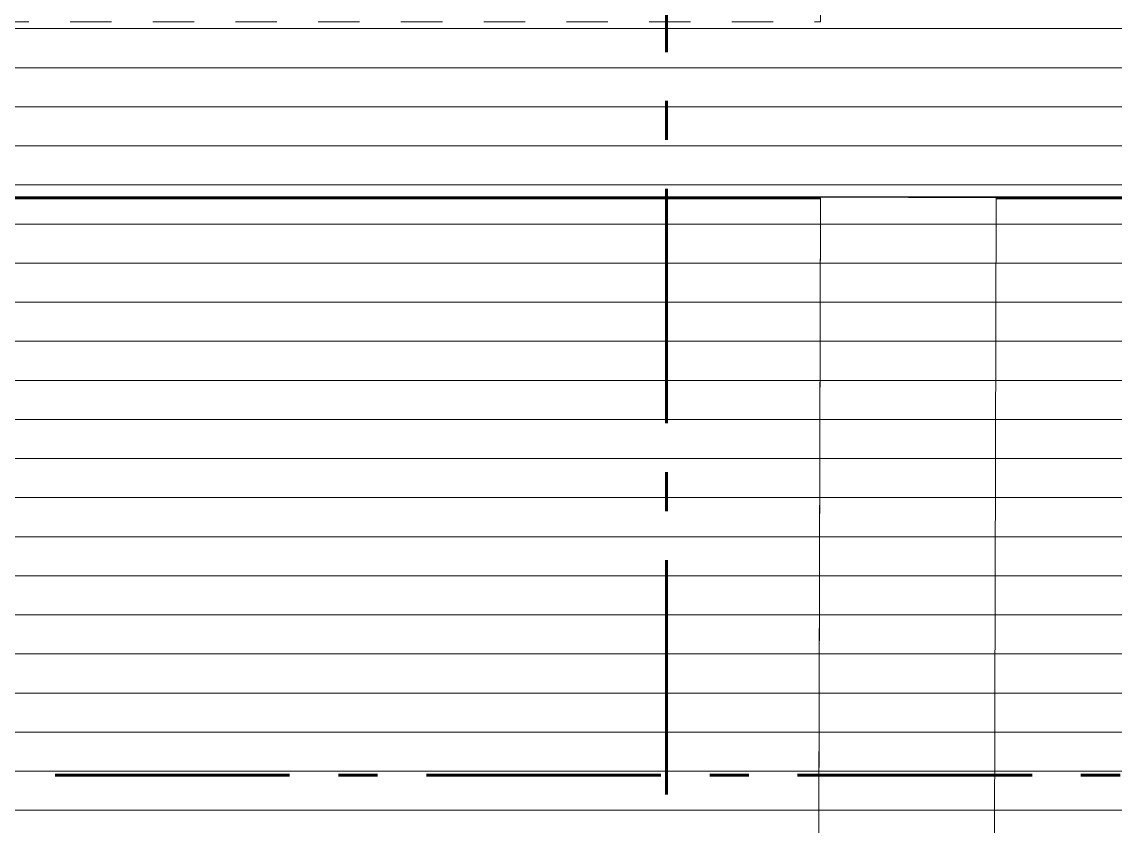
# Model space of a CAD drawing. Header units: metres. Extents: x 48 to 635, y -15 to 39.
# Drawn here: x 62.695 to 65.493, y 15.915 to 17.972 of the extents above; entities that cross this region are included whole.
import ezdxf

# ---------------------------------------------------------------- set-up
doc = ezdxf.new("R2010")
doc.units = ezdxf.units.M
doc.header["$MEASUREMENT"] = 0
for name, pattern in [('Dashed', [0.211667, 0.105833, -0.105833]), ('Linea punta', [0.85, 0.6, -0.125, 0, -0.125]), ('Wipeout_Contour', [1, 0, -1])]:
    doc.linetypes.add(name, pattern=pattern)
for name, color, linetype in [('Interior - Furniture', 7, 'Continuous'), ('Marker - Section', 7, 'Continuous'), ('Shell - Roof', 7, 'Continuous'), ('Structural - Bearing', 7, 'Continuous')]:
    doc.layers.add(name, color=color, linetype=linetype)

# ---------------------------------------------------------------- blocks, each defined once
blk = doc.blocks.new('*X19')
at = {"layer": 'Shell - Roof', "color": 23, "linetype": 'Continuous', "lineweight": 13, "true_color": 0xbf8080}
for p, q in [((62.7844, 17.9551), (62.5382, 17.9551)), ((62.7844, 17.9551), (62.5382, 17.9551)), ((63.0306, 17.9551), (62.7844, 17.9551)), ((63.0306, 17.9551), (62.7844, 17.9551)), ((63.2768, 17.9551), (63.0306, 17.9551)), ((63.2768, 17.9551), (63.0306, 17.9551)), ((63.523, 17.9551), (63.2768, 17.9551)), ((63.523, 17.9551), (63.2768, 17.9551)), ((63.7692, 17.9551), (63.523, 17.9551)), ((63.7692, 17.9551), (63.523, 17.9551)), ((64.0154, 17.9551), (63.7692, 17.9551)), ((64.0154, 17.9551), (63.7692, 17.9551)), ((64.2616, 17.9551), (64.0154, 17.9551)), ((64.2616, 17.9551), (64.0154, 17.9551)), ((64.5078, 17.9551), (64.2616, 17.9551)), ((64.5078, 17.9551), (64.2616, 17.9551)), ((64.754, 17.9551), (64.5078, 17.9551)), ((64.754, 17.9551), (64.5078, 17.9551)), ((65.0002, 17.9551), (64.754, 17.9551)), ((65.0002, 17.9551), (64.754, 17.9551)), ((65.2464, 17.9551), (65.0002, 17.9551)), ((65.2464, 17.9551), (65.0002, 17.9551)), ((65.4926, 17.9551), (65.2464, 17.9551)), ((65.4926, 17.9551), (65.2464, 17.9551)), ((65.7388, 17.9551), (65.4926, 17.9551)), ((65.7388, 17.9551), (65.4926, 17.9551)), ((62.7844, 17.8551), (62.5382, 17.8551)), ((62.7844, 17.8551), (62.5382, 17.8551)), ((63.0306, 17.8551), (62.7844, 17.8551)), ((63.0306, 17.8551), (62.7844, 17.8551)), ((63.2768, 17.8551), (63.0306, 17.8551)), ((63.2768, 17.8551), (63.0306, 17.8551)), ((63.523, 17.8551), (63.2768, 17.8551)), ((63.523, 17.8551), (63.2768, 17.8551)), ((63.7692, 17.8551), (63.523, 17.8551)), ((63.7692, 17.8551), (63.523, 17.8551)), ((64.0154, 17.8551), (63.7692, 17.8551)), ((64.0154, 17.8551), (63.7692, 17.8551)), ((64.2616, 17.8551), (64.0154, 17.8551)), ((64.2616, 17.8551), (64.0154, 17.8551)), ((64.5078, 17.8551), (64.2616, 17.8551)), ((64.5078, 17.8551), (64.2616, 17.8551)), ((64.754, 17.8551), (64.5078, 17.8551)), ((64.754, 17.8551), (64.5078, 17.8551)), ((65.0002, 17.8551), (64.754, 17.8551)), ((65.0002, 17.8551), (64.754, 17.8551)), ((65.2464, 17.8551), (65.0002, 17.8551)), ((65.2464, 17.8551), (65.0002, 17.8551)), ((65.4926, 17.8551), (65.2464, 17.8551)), ((65.4926, 17.8551), (65.2464, 17.8551)), ((65.7388, 17.8551), (65.4926, 17.8551)), ((65.7388, 17.8551), (65.4926, 17.8551)), ((62.7844, 17.7551), (62.5382, 17.7551)), ((62.7844, 17.7551), (62.5382, 17.7551)), ((63.0306, 17.7551), (62.7844, 17.7551)), ((63.0306, 17.7551), (62.7844, 17.7551)), ((63.2768, 17.7551), (63.0306, 17.7551)), ((63.2768, 17.7551), (63.0306, 17.7551)), ((63.523, 17.7551), (63.2768, 17.7551)), ((63.523, 17.7551), (63.2768, 17.7551)), ((63.7692, 17.7551), (63.523, 17.7551)), ((63.7692, 17.7551), (63.523, 17.7551)), ((64.0154, 17.7551), (63.7692, 17.7551)), ((64.0154, 17.7551), (63.7692, 17.7551)), ((64.2616, 17.7551), (64.0154, 17.7551)), ((64.2616, 17.7551), (64.0154, 17.7551)), ((64.5078, 17.7551), (64.2616, 17.7551)), ((64.5078, 17.7551), (64.2616, 17.7551)), ((64.754, 17.7551), (64.5078, 17.7551)), ((64.754, 17.7551), (64.5078, 17.7551)), ((65.0002, 17.7551), (64.754, 17.7551)), ((65.0002, 17.7551), (64.754, 17.7551)), ((65.2464, 17.7551), (65.0002, 17.7551)), ((65.2464, 17.7551), (65.0002, 17.7551)), ((65.4926, 17.7551), (65.2464, 17.7551)), ((65.4926, 17.7551), (65.2464, 17.7551)), ((65.7388, 17.7551), (65.4926, 17.7551)), ((65.7388, 17.7551), (65.4926, 17.7551)), ((62.7844, 17.6551), (62.5382, 17.6551)), ((62.7844, 17.6551), (62.5382, 17.6551)), ((63.0306, 17.6551), (62.7844, 17.6551)), ((63.0306, 17.6551), (62.7844, 17.6551)), ((63.2768, 17.6551), (63.0306, 17.6551)), ((63.2768, 17.6551), (63.0306, 17.6551)), ((63.523, 17.6551), (63.2768, 17.6551)), ((63.523, 17.6551), (63.2768, 17.6551)), ((63.7692, 17.6551), (63.523, 17.6551)), ((63.7692, 17.6551), (63.523, 17.6551)), ((64.0154, 17.6551), (63.7692, 17.6551)), ((64.0154, 17.6551), (63.7692, 17.6551)), ((64.2616, 17.6551), (64.0154, 17.6551)), ((64.2616, 17.6551), (64.0154, 17.6551)), ((64.5078, 17.6551), (64.2616, 17.6551)), ((64.5078, 17.6551), (64.2616, 17.6551)), ((64.754, 17.6551), (64.5078, 17.6551)), ((64.754, 17.6551), (64.5078, 17.6551)), ((65.0002, 17.6551), (64.754, 17.6551)), ((65.0002, 17.6551), (64.754, 17.6551)), ((65.2464, 17.6551), (65.0002, 17.6551)), ((65.2464, 17.6551), (65.0002, 17.6551)), ((65.4926, 17.6551), (65.2464, 17.6551)), ((65.4926, 17.6551), (65.2464, 17.6551)), ((65.7388, 17.6551), (65.4926, 17.6551)), ((65.7388, 17.6551), (65.4926, 17.6551)), ((62.7844, 17.5551), (62.5382, 17.5551)), ((62.7844, 17.5551), (62.5382, 17.5551)), ((63.0306, 17.5551), (62.7844, 17.5551)), ((63.0306, 17.5551), (62.7844, 17.5551)), ((63.2768, 17.5551), (63.0306, 17.5551)), ((63.2768, 17.5551), (63.0306, 17.5551)), ((63.523, 17.5551), (63.2768, 17.5551)), ((63.523, 17.5551), (63.2768, 17.5551)), ((63.7692, 17.5551), (63.523, 17.5551)), ((63.7692, 17.5551), (63.523, 17.5551)), ((64.0154, 17.5551), (63.7692, 17.5551)), ((64.0154, 17.5551), (63.7692, 17.5551)), ((64.2616, 17.5551), (64.0154, 17.5551)), ((64.2616, 17.5551), (64.0154, 17.5551)), ((64.5078, 17.5551), (64.2616, 17.5551)), ((64.5078, 17.5551), (64.2616, 17.5551)), ((64.754, 17.5551), (64.5078, 17.5551)), ((64.754, 17.5551), (64.5078, 17.5551)), ((65.0002, 17.5551), (64.754, 17.5551)), ((65.0002, 17.5551), (64.754, 17.5551)), ((65.2464, 17.5551), (65.0002, 17.5551)), ((65.2464, 17.5551), (65.0002, 17.5551)), ((65.4926, 17.5551), (65.2464, 17.5551)), ((65.4926, 17.5551), (65.2464, 17.5551)), ((65.7388, 17.5551), (65.4926, 17.5551)), ((65.7388, 17.5551), (65.4926, 17.5551)), ((62.7844, 17.4551), (62.5382, 17.4551)), ((62.7844, 17.4551), (62.5382, 17.4551)), ((63.0306, 17.4551), (62.7844, 17.4551)), ((63.0306, 17.4551), (62.7844, 17.4551)), ((63.2768, 17.4551), (63.0306, 17.4551)), ((63.2768, 17.4551), (63.0306, 17.4551)), ((63.523, 17.4551), (63.2768, 17.4551)), ((63.523, 17.4551), (63.2768, 17.4551)), ((63.7692, 17.4551), (63.523, 17.4551)), ((63.7692, 17.4551), (63.523, 17.4551)), ((64.0154, 17.4551), (63.7692, 17.4551)), ((64.0154, 17.4551), (63.7692, 17.4551)), ((64.2616, 17.4551), (64.0154, 17.4551)), ((64.2616, 17.4551), (64.0154, 17.4551)), ((64.5078, 17.4551), (64.2616, 17.4551)), ((64.5078, 17.4551), (64.2616, 17.4551)), ((64.754, 17.4551), (64.5078, 17.4551)), ((64.754, 17.4551), (64.5078, 17.4551)), ((65.0002, 17.4551), (64.754, 17.4551)), ((65.0002, 17.4551), (64.754, 17.4551)), ((65.2464, 17.4551), (65.0002, 17.4551)), ((65.2464, 17.4551), (65.0002, 17.4551)), ((65.4926, 17.4551), (65.2464, 17.4551)), ((65.4926, 17.4551), (65.2464, 17.4551)), ((65.7388, 17.4551), (65.4926, 17.4551)), ((65.7388, 17.4551), (65.4926, 17.4551)), ((62.7844, 17.3551), (62.5382, 17.3551)), ((62.7844, 17.3551), (62.5382, 17.3551)), ((63.0306, 17.3551), (62.7844, 17.3551)), ((63.0306, 17.3551), (62.7844, 17.3551)), ((63.2768, 17.3551), (63.0306, 17.3551)), ((63.2768, 17.3551), (63.0306, 17.3551)), ((63.523, 17.3551), (63.2768, 17.3551)), ((63.523, 17.3551), (63.2768, 17.3551)), ((63.7692, 17.3551), (63.523, 17.3551)), ((63.7692, 17.3551), (63.523, 17.3551)), ((64.0154, 17.3551), (63.7692, 17.3551)), ((64.0154, 17.3551), (63.7692, 17.3551)), ((64.2616, 17.3551), (64.0154, 17.3551)), ((64.2616, 17.3551), (64.0154, 17.3551)), ((64.5078, 17.3551), (64.2616, 17.3551)), ((64.5078, 17.3551), (64.2616, 17.3551)), ((64.754, 17.3551), (64.5078, 17.3551)), ((64.754, 17.3551), (64.5078, 17.3551)), ((65.0002, 17.3551), (64.754, 17.3551)), ((65.0002, 17.3551), (64.754, 17.3551)), ((65.2464, 17.3551), (65.0002, 17.3551)), ((65.2464, 17.3551), (65.0002, 17.3551)), ((65.4926, 17.3551), (65.2464, 17.3551)), ((65.4926, 17.3551), (65.2464, 17.3551)), ((65.7388, 17.3551), (65.4926, 17.3551)), ((65.7388, 17.3551), (65.4926, 17.3551)), ((62.7844, 17.2551), (62.5382, 17.2551)), ((62.7844, 17.2551), (62.5382, 17.2551)), ((63.0306, 17.2551), (62.7844, 17.2551)), ((63.0306, 17.2551), (62.7844, 17.2551)), ((63.2768, 17.2551), (63.0306, 17.2551)), ((63.2768, 17.2551), (63.0306, 17.2551)), ((63.523, 17.2551), (63.2768, 17.2551)), ((63.523, 17.2551), (63.2768, 17.2551)), ((63.7692, 17.2551), (63.523, 17.2551)), ((63.7692, 17.2551), (63.523, 17.2551)), ((64.0154, 17.2551), (63.7692, 17.2551)), ((64.0154, 17.2551), (63.7692, 17.2551)), ((64.2616, 17.2551), (64.0154, 17.2551)), ((64.2616, 17.2551), (64.0154, 17.2551)), ((64.5078, 17.2551), (64.2616, 17.2551)), ((64.5078, 17.2551), (64.2616, 17.2551)), ((64.754, 17.2551), (64.5078, 17.2551)), ((64.754, 17.2551), (64.5078, 17.2551)), ((65.0002, 17.2551), (64.754, 17.2551)), ((65.0002, 17.2551), (64.754, 17.2551)), ((65.2464, 17.2551), (65.0002, 17.2551)), ((65.2464, 17.2551), (65.0002, 17.2551)), ((65.4926, 17.2551), (65.2464, 17.2551)), ((65.4926, 17.2551), (65.2464, 17.2551)), ((65.7388, 17.2551), (65.4926, 17.2551)), ((65.7388, 17.2551), (65.4926, 17.2551)), ((62.7844, 17.1551), (62.5382, 17.1551)), ((62.7844, 17.1551), (62.5382, 17.1551)), ((63.0306, 17.1551), (62.7844, 17.1551)), ((63.0306, 17.1551), (62.7844, 17.1551)), ((63.2768, 17.1551), (63.0306, 17.1551)), ((63.2768, 17.1551), (63.0306, 17.1551)), ((63.523, 17.1551), (63.2768, 17.1551)), ((63.523, 17.1551), (63.2768, 17.1551)), ((63.7692, 17.1551), (63.523, 17.1551)), ((63.7692, 17.1551), (63.523, 17.1551)), ((64.0154, 17.1551), (63.7692, 17.1551)), ((64.0154, 17.1551), (63.7692, 17.1551)), ((64.2616, 17.1551), (64.0154, 17.1551)), ((64.2616, 17.1551), (64.0154, 17.1551)), ((64.5078, 17.1551), (64.2616, 17.1551)), ((64.5078, 17.1551), (64.2616, 17.1551)), ((64.754, 17.1551), (64.5078, 17.1551)), ((64.754, 17.1551), (64.5078, 17.1551)), ((65.0002, 17.1551), (64.754, 17.1551)), ((65.0002, 17.1551), (64.754, 17.1551)), ((65.2464, 17.1551), (65.0002, 17.1551)), ((65.2464, 17.1551), (65.0002, 17.1551)), ((65.4926, 17.1551), (65.2464, 17.1551)), ((65.4926, 17.1551), (65.2464, 17.1551)), ((65.7388, 17.1551), (65.4926, 17.1551)), ((65.7388, 17.1551), (65.4926, 17.1551)), ((62.7844, 17.0551), (62.5382, 17.0551)), ((62.7844, 17.0551), (62.5382, 17.0551)), ((63.0306, 17.0551), (62.7844, 17.0551)), ((63.0306, 17.0551), (62.7844, 17.0551)), ((63.2768, 17.0551), (63.0306, 17.0551)), ((63.2768, 17.0551), (63.0306, 17.0551)), ((63.523, 17.0551), (63.2768, 17.0551)), ((63.523, 17.0551), (63.2768, 17.0551)), ((63.7692, 17.0551), (63.523, 17.0551)), ((63.7692, 17.0551), (63.523, 17.0551)), ((64.0154, 17.0551), (63.7692, 17.0551)), ((64.0154, 17.0551), (63.7692, 17.0551)), ((64.2616, 17.0551), (64.0154, 17.0551)), ((64.2616, 17.0551), (64.0154, 17.0551)), ((64.5078, 17.0551), (64.2616, 17.0551)), ((64.5078, 17.0551), (64.2616, 17.0551)), ((64.754, 17.0551), (64.5078, 17.0551)), ((64.754, 17.0551), (64.5078, 17.0551)), ((65.0002, 17.0551), (64.754, 17.0551)), ((65.0002, 17.0551), (64.754, 17.0551)), ((65.2464, 17.0551), (65.0002, 17.0551)), ((65.2464, 17.0551), (65.0002, 17.0551)), ((65.4926, 17.0551), (65.2464, 17.0551)), ((65.4926, 17.0551), (65.2464, 17.0551)), ((65.7388, 17.0551), (65.4926, 17.0551)), ((65.7388, 17.0551), (65.4926, 17.0551)), ((62.7844, 16.9551), (62.5382, 16.9551)), ((62.7844, 16.9551), (62.5382, 16.9551)), ((63.0306, 16.9551), (62.7844, 16.9551)), ((63.0306, 16.9551), (62.7844, 16.9551)), ((63.2768, 16.9551), (63.0306, 16.9551)), ((63.2768, 16.9551), (63.0306, 16.9551)), ((63.523, 16.9551), (63.2768, 16.9551)), ((63.523, 16.9551), (63.2768, 16.9551)), ((63.7692, 16.9551), (63.523, 16.9551)), ((63.7692, 16.9551), (63.523, 16.9551)), ((64.0154, 16.9551), (63.7692, 16.9551)), ((64.0154, 16.9551), (63.7692, 16.9551)), ((64.2616, 16.9551), (64.0154, 16.9551)), ((64.2616, 16.9551), (64.0154, 16.9551)), ((64.5078, 16.9551), (64.2616, 16.9551)), ((64.5078, 16.9551), (64.2616, 16.9551)), ((64.754, 16.9551), (64.5078, 16.9551)), ((64.754, 16.9551), (64.5078, 16.9551)), ((65.0002, 16.9551), (64.754, 16.9551)), ((65.0002, 16.9551), (64.754, 16.9551)), ((65.2464, 16.9551), (65.0002, 16.9551)), ((65.2464, 16.9551), (65.0002, 16.9551)), ((65.4926, 16.9551), (65.2464, 16.9551)), ((65.4926, 16.9551), (65.2464, 16.9551)), ((65.7388, 16.9551), (65.4926, 16.9551)), ((65.7388, 16.9551), (65.4926, 16.9551)), ((62.7844, 16.8551), (62.5382, 16.8551)), ((62.7844, 16.8551), (62.5382, 16.8551)), ((63.0306, 16.8551), (62.7844, 16.8551)), ((63.0306, 16.8551), (62.7844, 16.8551)), ((63.2768, 16.8551), (63.0306, 16.8551)), ((63.2768, 16.8551), (63.0306, 16.8551)), ((63.523, 16.8551), (63.2768, 16.8551)), ((63.523, 16.8551), (63.2768, 16.8551)), ((63.7692, 16.8551), (63.523, 16.8551)), ((63.7692, 16.8551), (63.523, 16.8551)), ((64.0154, 16.8551), (63.7692, 16.8551)), ((64.0154, 16.8551), (63.7692, 16.8551)), ((64.2616, 16.8551), (64.0154, 16.8551)), ((64.2616, 16.8551), (64.0154, 16.8551)), ((64.5078, 16.8551), (64.2616, 16.8551)), ((64.5078, 16.8551), (64.2616, 16.8551)), ((64.754, 16.8551), (64.5078, 16.8551)), ((64.754, 16.8551), (64.5078, 16.8551)), ((65.0002, 16.8551), (64.754, 16.8551)), ((65.0002, 16.8551), (64.754, 16.8551)), ((65.2464, 16.8551), (65.0002, 16.8551)), ((65.2464, 16.8551), (65.0002, 16.8551)), ((65.4926, 16.8551), (65.2464, 16.8551)), ((65.4926, 16.8551), (65.2464, 16.8551)), ((65.7388, 16.8551), (65.4926, 16.8551)), ((65.7388, 16.8551), (65.4926, 16.8551)), ((62.7844, 16.7551), (62.5382, 16.7551)), ((62.7844, 16.7551), (62.5382, 16.7551)), ((63.0306, 16.7551), (62.7844, 16.7551)), ((63.0306, 16.7551), (62.7844, 16.7551)), ((63.2768, 16.7551), (63.0306, 16.7551)), ((63.2768, 16.7551), (63.0306, 16.7551)), ((63.523, 16.7551), (63.2768, 16.7551)), ((63.523, 16.7551), (63.2768, 16.7551)), ((63.7692, 16.7551), (63.523, 16.7551)), ((63.7692, 16.7551), (63.523, 16.7551)), ((64.0154, 16.7551), (63.7692, 16.7551)), ((64.0154, 16.7551), (63.7692, 16.7551)), ((64.2616, 16.7551), (64.0154, 16.7551)), ((64.2616, 16.7551), (64.0154, 16.7551)), ((64.5078, 16.7551), (64.2616, 16.7551)), ((64.5078, 16.7551), (64.2616, 16.7551)), ((64.754, 16.7551), (64.5078, 16.7551)), ((64.754, 16.7551), (64.5078, 16.7551)), ((65.0002, 16.7551), (64.754, 16.7551)), ((65.0002, 16.7551), (64.754, 16.7551)), ((65.2464, 16.7551), (65.0002, 16.7551)), ((65.2464, 16.7551), (65.0002, 16.7551)), ((65.4926, 16.7551), (65.2464, 16.7551)), ((65.4926, 16.7551), (65.2464, 16.7551)), ((65.7388, 16.7551), (65.4926, 16.7551)), ((65.7388, 16.7551), (65.4926, 16.7551)), ((62.7844, 16.6551), (62.5382, 16.6551)), ((62.7844, 16.6551), (62.5382, 16.6551)), ((63.0306, 16.6551), (62.7844, 16.6551)), ((63.0306, 16.6551), (62.7844, 16.6551)), ((63.2768, 16.6551), (63.0306, 16.6551)), ((63.2768, 16.6551), (63.0306, 16.6551)), ((63.523, 16.6551), (63.2768, 16.6551)), ((63.523, 16.6551), (63.2768, 16.6551)), ((63.7692, 16.6551), (63.523, 16.6551)), ((63.7692, 16.6551), (63.523, 16.6551)), ((64.0154, 16.6551), (63.7692, 16.6551)), ((64.0154, 16.6551), (63.7692, 16.6551)), ((64.2616, 16.6551), (64.0154, 16.6551)), ((64.2616, 16.6551), (64.0154, 16.6551)), ((64.5078, 16.6551), (64.2616, 16.6551)), ((64.5078, 16.6551), (64.2616, 16.6551)), ((64.754, 16.6551), (64.5078, 16.6551)), ((64.754, 16.6551), (64.5078, 16.6551)), ((65.0002, 16.6551), (64.754, 16.6551)), ((65.0002, 16.6551), (64.754, 16.6551)), ((65.2464, 16.6551), (65.0002, 16.6551)), ((65.2464, 16.6551), (65.0002, 16.6551)), ((65.4926, 16.6551), (65.2464, 16.6551)), ((65.4926, 16.6551), (65.2464, 16.6551)), ((65.7388, 16.6551), (65.4926, 16.6551)), ((65.7388, 16.6551), (65.4926, 16.6551)), ((62.7844, 16.5551), (62.5382, 16.5551)), ((62.7844, 16.5551), (62.5382, 16.5551)), ((63.0306, 16.5551), (62.7844, 16.5551)), ((63.0306, 16.5551), (62.7844, 16.5551)), ((63.2768, 16.5551), (63.0306, 16.5551)), ((63.2768, 16.5551), (63.0306, 16.5551)), ((63.523, 16.5551), (63.2768, 16.5551)), ((63.523, 16.5551), (63.2768, 16.5551)), ((63.7692, 16.5551), (63.523, 16.5551)), ((63.7692, 16.5551), (63.523, 16.5551)), ((64.0154, 16.5551), (63.7692, 16.5551)), ((64.0154, 16.5551), (63.7692, 16.5551)), ((64.2616, 16.5551), (64.0154, 16.5551)), ((64.2616, 16.5551), (64.0154, 16.5551)), ((64.5078, 16.5551), (64.2616, 16.5551)), ((64.5078, 16.5551), (64.2616, 16.5551)), ((64.754, 16.5551), (64.5078, 16.5551)), ((64.754, 16.5551), (64.5078, 16.5551)), ((65.0002, 16.5551), (64.754, 16.5551)), ((65.0002, 16.5551), (64.754, 16.5551)), ((65.2464, 16.5551), (65.0002, 16.5551)), ((65.2464, 16.5551), (65.0002, 16.5551)), ((65.4926, 16.5551), (65.2464, 16.5551)), ((65.4926, 16.5551), (65.2464, 16.5551)), ((65.7388, 16.5551), (65.4926, 16.5551)), ((65.7388, 16.5551), (65.4926, 16.5551)), ((62.7844, 16.4551), (62.5382, 16.4551)), ((62.7844, 16.4551), (62.5382, 16.4551)), ((63.0306, 16.4551), (62.7844, 16.4551)), ((63.0306, 16.4551), (62.7844, 16.4551)), ((63.2768, 16.4551), (63.0306, 16.4551)), ((63.2768, 16.4551), (63.0306, 16.4551)), ((63.523, 16.4551), (63.2768, 16.4551)), ((63.523, 16.4551), (63.2768, 16.4551)), ((63.7692, 16.4551), (63.523, 16.4551)), ((63.7692, 16.4551), (63.523, 16.4551)), ((64.0154, 16.4551), (63.7692, 16.4551)), ((64.0154, 16.4551), (63.7692, 16.4551)), ((64.2616, 16.4551), (64.0154, 16.4551)), ((64.2616, 16.4551), (64.0154, 16.4551)), ((64.5078, 16.4551), (64.2616, 16.4551)), ((64.5078, 16.4551), (64.2616, 16.4551)), ((64.754, 16.4551), (64.5078, 16.4551)), ((64.754, 16.4551), (64.5078, 16.4551)), ((65.0002, 16.4551), (64.754, 16.4551)), ((65.0002, 16.4551), (64.754, 16.4551)), ((65.2464, 16.4551), (65.0002, 16.4551)), ((65.2464, 16.4551), (65.0002, 16.4551)), ((65.4926, 16.4551), (65.2464, 16.4551)), ((65.4926, 16.4551), (65.2464, 16.4551)), ((65.7388, 16.4551), (65.4926, 16.4551)), ((65.7388, 16.4551), (65.4926, 16.4551)), ((62.7844, 16.3551), (62.5382, 16.3551)), ((62.7844, 16.3551), (62.5382, 16.3551)), ((63.0306, 16.3551), (62.7844, 16.3551)), ((63.0306, 16.3551), (62.7844, 16.3551)), ((63.2768, 16.3551), (63.0306, 16.3551)), ((63.2768, 16.3551), (63.0306, 16.3551)), ((63.523, 16.3551), (63.2768, 16.3551)), ((63.523, 16.3551), (63.2768, 16.3551)), ((63.7692, 16.3551), (63.523, 16.3551)), ((63.7692, 16.3551), (63.523, 16.3551)), ((64.0154, 16.3551), (63.7692, 16.3551)), ((64.0154, 16.3551), (63.7692, 16.3551)), ((64.2616, 16.3551), (64.0154, 16.3551)), ((64.2616, 16.3551), (64.0154, 16.3551)), ((64.5078, 16.3551), (64.2616, 16.3551)), ((64.5078, 16.3551), (64.2616, 16.3551)), ((64.754, 16.3551), (64.5078, 16.3551)), ((64.754, 16.3551), (64.5078, 16.3551)), ((65.0002, 16.3551), (64.754, 16.3551)), ((65.0002, 16.3551), (64.754, 16.3551)), ((65.2464, 16.3551), (65.0002, 16.3551)), ((65.2464, 16.3551), (65.0002, 16.3551)), ((65.4926, 16.3551), (65.2464, 16.3551)), ((65.4926, 16.3551), (65.2464, 16.3551)), ((65.7388, 16.3551), (65.4926, 16.3551)), ((65.7388, 16.3551), (65.4926, 16.3551)), ((62.7844, 16.2551), (62.5382, 16.2551)), ((62.7844, 16.2551), (62.5382, 16.2551)), ((63.0306, 16.2551), (62.7844, 16.2551)), ((63.0306, 16.2551), (62.7844, 16.2551)), ((63.2768, 16.2551), (63.0306, 16.2551)), ((63.2768, 16.2551), (63.0306, 16.2551)), ((63.523, 16.2551), (63.2768, 16.2551)), ((63.523, 16.2551), (63.2768, 16.2551)), ((63.7692, 16.2551), (63.523, 16.2551)), ((63.7692, 16.2551), (63.523, 16.2551)), ((64.0154, 16.2551), (63.7692, 16.2551)), ((64.0154, 16.2551), (63.7692, 16.2551)), ((64.2616, 16.2551), (64.0154, 16.2551)), ((64.2616, 16.2551), (64.0154, 16.2551)), ((64.5078, 16.2551), (64.2616, 16.2551)), ((64.5078, 16.2551), (64.2616, 16.2551)), ((64.754, 16.2551), (64.5078, 16.2551)), ((64.754, 16.2551), (64.5078, 16.2551)), ((65.0002, 16.2551), (64.754, 16.2551)), ((65.0002, 16.2551), (64.754, 16.2551)), ((65.2464, 16.2551), (65.0002, 16.2551)), ((65.2464, 16.2551), (65.0002, 16.2551)), ((65.4926, 16.2551), (65.2464, 16.2551)), ((65.4926, 16.2551), (65.2464, 16.2551)), ((65.7388, 16.2551), (65.4926, 16.2551)), ((65.7388, 16.2551), (65.4926, 16.2551)), ((62.7844, 16.1551), (62.5382, 16.1551)), ((62.7844, 16.1551), (62.5382, 16.1551)), ((63.0306, 16.1551), (62.7844, 16.1551)), ((63.0306, 16.1551), (62.7844, 16.1551)), ((63.2768, 16.1551), (63.0306, 16.1551)), ((63.2768, 16.1551), (63.0306, 16.1551)), ((63.523, 16.1551), (63.2768, 16.1551)), ((63.523, 16.1551), (63.2768, 16.1551)), ((63.7692, 16.1551), (63.523, 16.1551)), ((63.7692, 16.1551), (63.523, 16.1551)), ((64.0154, 16.1551), (63.7692, 16.1551)), ((64.0154, 16.1551), (63.7692, 16.1551)), ((64.2616, 16.1551), (64.0154, 16.1551)), ((64.2616, 16.1551), (64.0154, 16.1551)), ((64.5078, 16.1551), (64.2616, 16.1551)), ((64.5078, 16.1551), (64.2616, 16.1551)), ((64.754, 16.1551), (64.5078, 16.1551)), ((64.754, 16.1551), (64.5078, 16.1551)), ((65.0002, 16.1551), (64.754, 16.1551)), ((65.0002, 16.1551), (64.754, 16.1551)), ((65.2464, 16.1551), (65.0002, 16.1551)), ((65.2464, 16.1551), (65.0002, 16.1551)), ((65.4926, 16.1551), (65.2464, 16.1551)), ((65.4926, 16.1551), (65.2464, 16.1551)), ((65.7388, 16.1551), (65.4926, 16.1551)), ((65.7388, 16.1551), (65.4926, 16.1551)), ((62.7844, 16.0551), (62.5382, 16.0551)), ((62.7844, 16.0551), (62.5382, 16.0551)), ((63.0306, 16.0551), (62.7844, 16.0551)), ((63.0306, 16.0551), (62.7844, 16.0551)), ((63.2768, 16.0551), (63.0306, 16.0551)), ((63.2768, 16.0551), (63.0306, 16.0551)), ((63.523, 16.0551), (63.2768, 16.0551)), ((63.523, 16.0551), (63.2768, 16.0551)), ((63.7692, 16.0551), (63.523, 16.0551)), ((63.7692, 16.0551), (63.523, 16.0551)), ((64.0154, 16.0551), (63.7692, 16.0551)), ((64.0154, 16.0551), (63.7692, 16.0551)), ((64.2616, 16.0551), (64.0154, 16.0551)), ((64.2616, 16.0551), (64.0154, 16.0551)), ((64.5078, 16.0551), (64.2616, 16.0551)), ((64.5078, 16.0551), (64.2616, 16.0551)), ((64.754, 16.0551), (64.5078, 16.0551)), ((64.754, 16.0551), (64.5078, 16.0551)), ((65.0002, 16.0551), (64.754, 16.0551)), ((65.0002, 16.0551), (64.754, 16.0551)), ((65.2464, 16.0551), (65.0002, 16.0551)), ((65.2464, 16.0551), (65.0002, 16.0551)), ((65.4926, 16.0551), (65.2464, 16.0551)), ((65.4926, 16.0551), (65.2464, 16.0551)), ((65.7388, 16.0551), (65.4926, 16.0551)), ((65.7388, 16.0551), (65.4926, 16.0551)), ((62.7844, 15.9551), (62.5382, 15.9551)), ((62.7844, 15.9551), (62.5382, 15.9551)), ((63.0306, 15.9551), (62.7844, 15.9551)), ((63.0306, 15.9551), (62.7844, 15.9551)), ((63.2768, 15.9551), (63.0306, 15.9551)), ((63.2768, 15.9551), (63.0306, 15.9551)), ((63.523, 15.9551), (63.2768, 15.9551)), ((63.523, 15.9551), (63.2768, 15.9551)), ((63.7692, 15.9551), (63.523, 15.9551)), ((63.7692, 15.9551), (63.523, 15.9551)), ((64.0154, 15.9551), (63.7692, 15.9551)), ((64.0154, 15.9551), (63.7692, 15.9551)), ((64.2616, 15.9551), (64.0154, 15.9551)), ((64.2616, 15.9551), (64.0154, 15.9551)), ((64.5078, 15.9551), (64.2616, 15.9551)), ((64.5078, 15.9551), (64.2616, 15.9551)), ((64.754, 15.9551), (64.5078, 15.9551)), ((64.754, 15.9551), (64.5078, 15.9551)), ((65.0002, 15.9551), (64.754, 15.9551)), ((65.0002, 15.9551), (64.754, 15.9551)), ((65.2464, 15.9551), (65.0002, 15.9551)), ((65.2464, 15.9551), (65.0002, 15.9551)), ((65.4926, 15.9551), (65.2464, 15.9551)), ((65.4926, 15.9551), (65.2464, 15.9551)), ((65.7388, 15.9551), (65.4926, 15.9551)), ((65.7388, 15.9551), (65.4926, 15.9551))]:
    blk.add_line(p, q, dxfattribs=at)

msp = doc.modelspace()

# ---------------------------------------------------------------- linework, layer by layer
at = {"layer": 'Structural - Bearing', "color": 251, "linetype": 'Continuous', "lineweight": 20, "true_color": 0x6a6a6a, "flags": 128}
msp.add_lwpolyline([(65.1885, 17.5224), (64.7385, 17.5224)], dxfattribs=at)

# ---------------------------------------------------------------- next in the draw order: wipeouts: each hides what was drawn before it
at = {"color": 254, "linetype": 'Wipeout_Contour', "lineweight": 0, "ltscale": 276.123279}
msp.add_wipeout([(74.3785, 17.5224), (74.3785, 17.9724), (59.0085, 17.9724), (59.0085, 17.5224)], dxfattribs=at).dxf.layer = 'Structural - Bearing'

# ---------------------------------------------------------------- next in the draw order: linework, layer by layer
at = {"layer": 'Interior - Furniture', "color": 8, "linetype": 'Dashed', "lineweight": 13}
for p, q in [((64.7385, 17.9724), (64.7385, 19.4724)), ((59.0085, 17.9724), (64.7385, 17.9724))]:
    msp.add_line(p, q, dxfattribs=at)
at = {"layer": 'Marker - Section', "color": 7, "linetype": 'Linea punta', "lineweight": 60}
msp.add_line((64.3449, 23.2452), (64.3449, 5.4658), dxfattribs=at)
at = {"layer": 'Structural - Bearing', "color": 7, "linetype": 'Continuous', "lineweight": 60, "flags": 128}
msp.add_lwpolyline([(59.0085, 17.5224), (74.3785, 17.5224)], dxfattribs=at)

# ---------------------------------------------------------------- next in the draw order: wipeouts: each hides what was drawn before it
at = {"color": 254, "linetype": 'Wipeout_Contour', "lineweight": 0, "ltscale": 267.998044}
msp.add_wipeout([(65.1822, 15.2085), (65.1885, 17.5224), (64.7385, 17.5236), (64.7322, 15.2145)], dxfattribs=at).dxf.layer = 'Structural - Bearing'

# ---------------------------------------------------------------- next in the draw order: linework, layer by layer
at = {"layer": 'Marker - Section', "color": 7, "linetype": 'Linea punta', "lineweight": 60}
msp.add_line((57.0802, 16.0453), (75.199, 16.0453), dxfattribs=at)
at = {"layer": 'Structural - Bearing', "color": 251, "linetype": 'Continuous', "lineweight": 20, "true_color": 0x6a6a6a, "flags": 128}
for points in [[(64.7385, 17.5236), (64.7085, 6.4958)], [(65.1885, 17.5224), (64.7385, 17.5236)], [(65.1822, 15.2085), (65.1885, 17.5224)]]:
    msp.add_lwpolyline(points, dxfattribs=at)

# ---------------------------------------------------------------- next in the draw order: block references
at = {"layer": 'Shell - Roof', "color": 23, "linetype": 'Continuous', "lineweight": 13, "true_color": 0xbf8080}
msp.add_blockref('*X19', (0, 0), dxfattribs=at)

doc.saveas('drawing.dxf')
